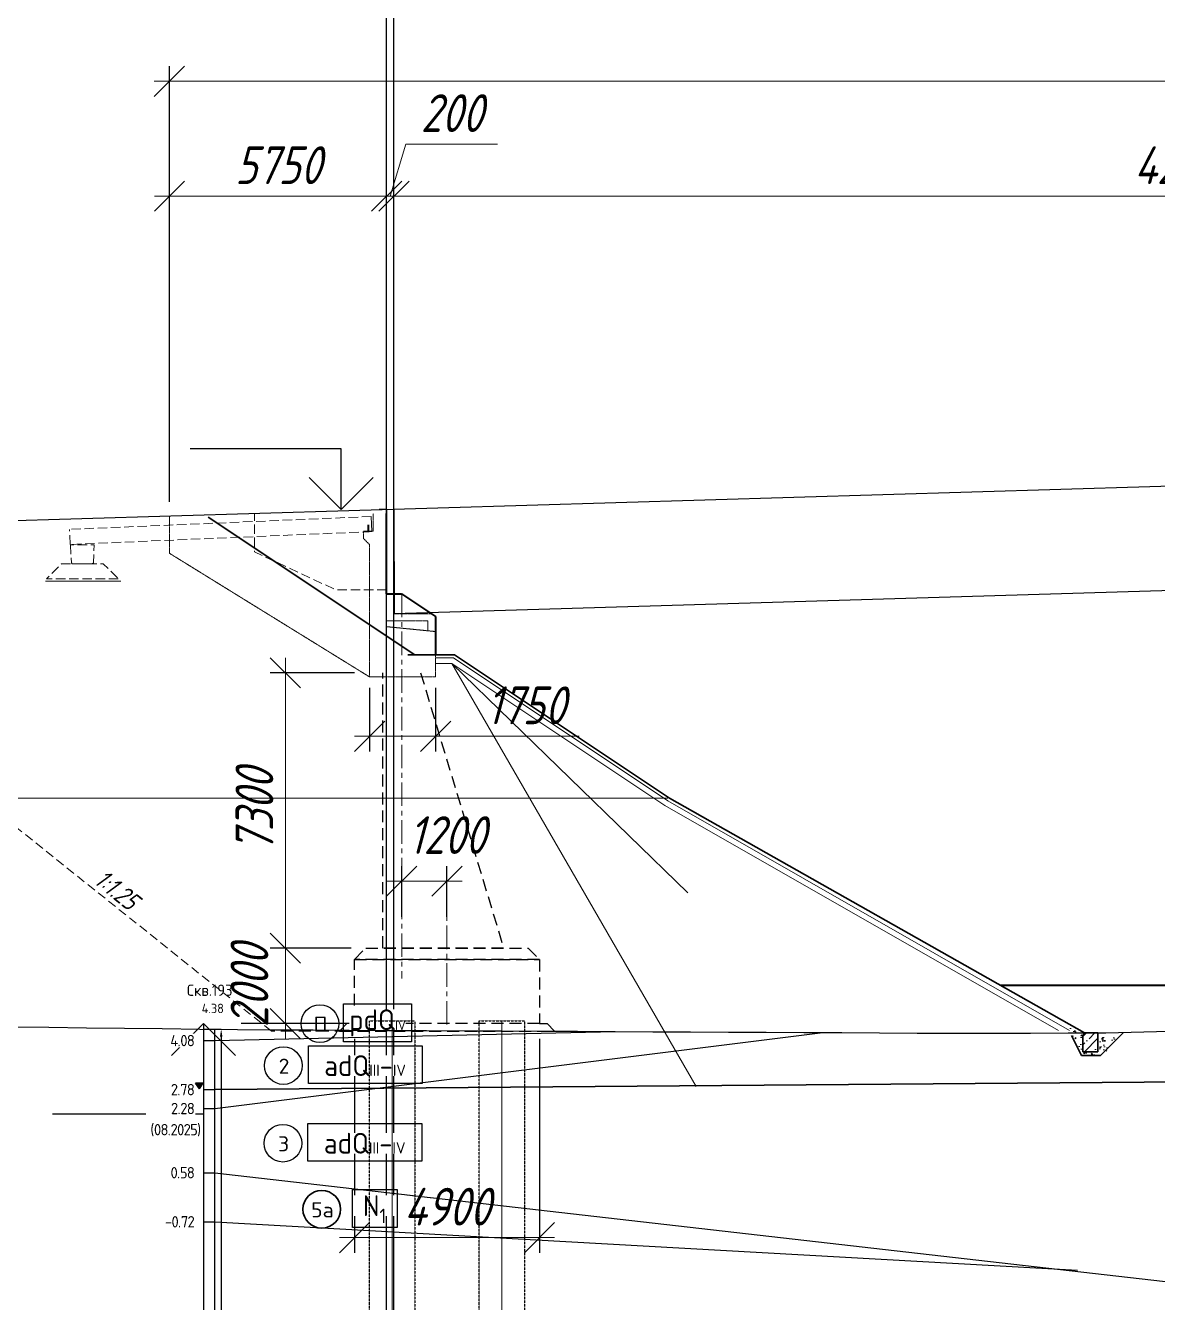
# Model space of a CAD drawing. Header units: millimetres. Extents: x 1864 to 10174863, y -4887456 to 5366151.
# Drawn here: x 8540035 to 8570016, y -2860 to 30975 of the extents above; entities that cross this region are included whole.
import ezdxf
from ezdxf.enums import TextEntityAlignment as Align

# ---------------------------------------------------------------- set-up
doc = ezdxf.new("R2018")
doc.units = ezdxf.units.MM
for name, pattern in [('DASHED', [7, 5, -2, 0]), ('HIDDEN', [9.525, 6.35, -3.175]), ('невидимая', [9.525, 6.35, -3.175]), ('осевая', [2, 1.25, -0.25, 0.25, -0.25])]:
    doc.linetypes.add(name, pattern=pattern)
for name, color, linetype, lineweight in [('(m)Невидимый контур', 4, 'HIDDEN', 18), ('01_Основные', 7, 'Continuous', 40), ('04_Невидимые', 3, 'Continuous', 13), ('1-Бетон', 106, 'Continuous', 35), ('1-Примечания', 4, 'Continuous', 25), ('1-Размеры', 1, 'Continuous', 25), ('1-Текст_3', 250, 'Continuous', 25), ('1-Штриховка', 8, 'Continuous', 9), ('S-BETN', 2, 'Continuous', 40), ('S-NASP', 52, 'Continuous', 35), ('S-OPOR-NVEL', 7, 'DASHED', 20), ('ИС 6. Штриховка', 8, 'Continuous', 5), ('ИС_TXT', 4, 'Continuous', 18), ('ИС_АРМ', 1, 'Continuous', 35), ('ИС_Основная', 7, 'Continuous', 35), ('ИС_Ось', 3, 'осевая', 18), ('ИС_ПС_Med', 7, 'Continuous', 35), ('ИС_Размер', 3, 'Continuous', 18), ('ИС_Тонкая', 3, 'Continuous', 18), ('Размеры', 3, 'Continuous', 15), ('Штриховка', 2, 'Continuous', 5)]:
    doc.layers.add(name, color=color, linetype=linetype, lineweight=lineweight)
doc.layers.add('_Defpoints', color=8, linetype='Continuous', plot=False)
doc.layers.add('Оси_Невидимые', color=5, linetype='Continuous', plot=False)
for name, color, linetype in [('geology', 250, 'Continuous'), ('Возрастные индексы', 1, 'Continuous'), ('Геология', 250, 'Continuous'), ('ИС_Невидимая', 4, 'невидимая'), ('Красный профиль', 1, 'Continuous'), ('Номера ИГЭ', 22, 'Continuous'), ('Отметки в скважинах', 7, 'Continuous'), ('Скважина', 170, 'Continuous'), ('Черный профиль', 3, 'Continuous')]:
    doc.layers.add(name, color=color, linetype=linetype)
doc.layers.add('Помощь_Невидимый', color=7, linetype='Continuous', lineweight=30, plot=False)
doc.styles.add('0', font='isocpeur.ttf', dxfattribs={"width": 0.8, "oblique": 15})
doc.styles.add('ISOCPEUR_', font='isocpeur.ttf', dxfattribs={"width": 0.8, "oblique": 15, "height": 250})
doc.styles.get("Standard").update_dxf_attribs({"font": 'arial.ttf'})
doc.styles.add('Стандарт-геология', font='romant.shx', dxfattribs={"width": 0.9, "height": 2.5})
doc.dimstyles.new('М400нов', dxfattribs={"dimscale": 400, "dimtxt": 2.5, "dimasz": 2, "dimexe": 1, "dimexo": 1, "dimgap": 0.8, "dimtad": 1, "dimdec": 0, "dimzin": 0, "dimdsep": 46, "dimtxsty": '0', "dimblk": 'OBLIQUE', "dimcen": 0.09, "dimdle": 1, "dimclrd": 256, "dimclre": 256, "dimclrt": 256, "dimadec": 4, "dimazin": 0, "dimtfac": 1, "dimtdec": 0, "dimtmove": 1, "dimatfit": 2, "dimfxl": 1, "dimtolj": 1, "dimtzin": 0, "dimlwd": -1, "dimarcsym": 0})
doc.dimstyles.new('Скважина', dxfattribs={"dimtxt": 1.2, "dimasz": 2, "dimexe": 0, "dimexo": 0, "dimgap": 0.1, "dimtad": 1, "dimjust": 2, "dimtoh": 1, "dimdec": 1, "dimlfac": 0.1, "dimrnd": 0.1, "dimzin": 0, "dimdsep": 46, "dimtxsty": 'Standard', "dimcen": 0, "dimdle": 1.5, "dimadec": 1, "dimazin": 0, "dimtfac": 1, "dimtdec": 1, "dimtofl": 0, "dimtmove": 0, "dimatfit": 3, "dimfxl": 3, "dimtolj": 1, "dimtzin": 0, "dimarcsym": 0})

# ---------------------------------------------------------------- blocks, each defined once
blk = doc.blocks.new('_OBLIQUE')
at = {"color": 0, "linetype": 'ByBlock', "lineweight": -2}
blk.add_line((0.5, 0.5), (-0.5, -0.5), dxfattribs=at)
blk = doc.blocks.new('*D640')
at = {"layer": 'Defpoints', "color": 0, "linetype": 'Continuous', "transparency": 16777216}
for p in [(8549148, 13825), (8546917, 6529), (8549035, 6529)]:
    blk.add_point(p, dxfattribs=at)
at = {"layer": 'ИС_Размер', "transparency": 16777216}
blk.add_line((8546917, 14225), (8546917, 6129), dxfattribs=at)
at = {"layer": 'ИС_Размер', "lineweight": -2, "transparency": 16777216}
for p, q in [((8548748, 13825), (8546517, 13825)), ((8548635, 6529), (8546517, 6529))]:
    blk.add_line(p, q, dxfattribs=at)
at = {"layer": 'ИС_Размер', "linetype": 'Continuous', "transparency": 16777216, "xscale": 800, "yscale": 800, "zscale": 800}
for p, rotation in [((8546917, 13825), 90), ((8546917, 6529), 270)]:
    blk.add_blockref('_OBLIQUE', p, dxfattribs=dict(at, rotation=rotation))
at = {"layer": 'ИС_Размер', "linetype": 'Continuous', "transparency": 16777216, "insert": (8546097, 10177), "char_height": 1000, "attachment_point": 5, "rotation": 90, "style": '0'}
blk.add_mtext('\\A1;7300', dxfattribs=at)
blk = doc.blocks.new('*U455')
blk.add_lwpolyline([(0, 0), (0, 200)])
at = {"layer": 'Defpoints'}
for points in [[(-9, 0), (-9, 200)], [(-8, 0), (-8, 200)], [(8, 0), (8, 200)], [(9, 0), (9, 200)]]:
    blk.add_lwpolyline(points, dxfattribs=at)
blk = doc.blocks.new('*D642')
at = {"layer": 'Defpoints', "color": 0, "linetype": 'Continuous', "transparency": 16777216}
for p in [(8549061, 6529), (8546917, 4529), (8548747, 4529)]:
    blk.add_point(p, dxfattribs=at)
at = {"layer": 'ИС_Размер', "transparency": 16777216}
blk.add_line((8546917, 6929), (8546917, 4129), dxfattribs=at)
at = {"layer": 'ИС_Размер', "lineweight": -2, "transparency": 16777216}
for p, q in [((8548661, 6529), (8546517, 6529)), ((8548347, 4529), (8546517, 4529))]:
    blk.add_line(p, q, dxfattribs=at)
at = {"layer": 'ИС_Размер', "linetype": 'Continuous', "transparency": 16777216, "xscale": 800, "yscale": 800, "zscale": 800}
for p, rotation in [((8546917, 6529), 90), ((8546917, 4529), 270)]:
    blk.add_blockref('_OBLIQUE', p, dxfattribs=dict(at, rotation=rotation))
at = {"layer": 'ИС_Размер', "linetype": 'Continuous', "transparency": 16777216, "insert": (8545965, 5529), "char_height": 1000, "attachment_point": 5, "rotation": 90, "style": '0'}
blk.add_mtext('\\A1;2000', dxfattribs=at)
blk = doc.blocks.new('*D643')
at = {"layer": 'Defpoints', "color": 0, "linetype": 'Continuous', "transparency": 16777216}
for p in [(8549998, 8305), (8549998, 6959), (8551198, 6959)]:
    blk.add_point(p, dxfattribs=at)
at = {"layer": 'ИС_Размер', "lineweight": -2, "transparency": 16777216}
for p, q in [((8549998, 7359), (8549998, 8705)), ((8551198, 7359), (8551198, 8705))]:
    blk.add_line(p, q, dxfattribs=at)
at = {"layer": 'ИС_Размер', "transparency": 16777216}
blk.add_line((8551598, 8305), (8549598, 8305), dxfattribs=at)
at = {"layer": 'ИС_Размер', "linetype": 'Continuous', "transparency": 16777216, "xscale": 800, "yscale": 800, "zscale": 800, "rotation": 180}
blk.add_blockref('_OBLIQUE', (8549998, 8305), dxfattribs=at)
at = {"layer": 'ИС_Размер', "linetype": 'Continuous', "transparency": 16777216, "xscale": 800, "yscale": 800, "zscale": 800}
blk.add_blockref('_OBLIQUE', (8551198, 8305), dxfattribs=at)
at = {"layer": 'ИС_Размер', "linetype": 'Continuous', "transparency": 16777216, "insert": (8551198, 9525), "char_height": 1000, "attachment_point": 5, "style": '0'}
blk.add_mtext('\\A1;1200', dxfattribs=at)
blk = doc.blocks.new('*U438')
at = {"layer": '1-Примечания', "linetype": 'Continuous'}
blk.add_line((0, 0), (7.5, 0), dxfattribs=at)
for points in [[(12.121, -2.121), (10, 0), (7.879, -2.121)], [(10, 0), (10, -6), (20, -6)]]:
    blk.add_lwpolyline(points, dxfattribs=at)
at = {"layer": '1-Текст_3', "lineweight": 30, "oblique": 15, "width": 0.8, "flags": 104}
blk.add_attdef('ВЫСОТА', text='', height=3, dxfattribs=at).set_placement((15.127, -3.833), align=Align.MIDDLE_CENTER)
blk.add_attdef('ПРИМЕЧАНИЕ', text='', height=3, dxfattribs=at).set_placement((15, -6.75), align=Align.TOP_CENTER)
blk = doc.blocks.new('*D641')
at = {"layer": 'Defpoints', "color": 0, "linetype": 'Continuous', "transparency": 16777216}
for p in [(8549148, 13825), (8550898, 13825), (8550898, 12143)]:
    blk.add_point(p, dxfattribs=at)
at = {"layer": 'ИС_Размер', "lineweight": -2, "transparency": 16777216}
for p, q in [((8549148, 13425), (8549148, 11743)), ((8550898, 13425), (8550898, 11743))]:
    blk.add_line(p, q, dxfattribs=at)
at = {"layer": 'ИС_Размер', "transparency": 16777216}
for p, q in [((8548748, 12143), (8551298, 12143)), ((8554698, 12143), (8550898, 12143))]:
    blk.add_line(p, q, dxfattribs=at)
at = {"layer": 'ИС_Размер', "linetype": 'Continuous', "transparency": 16777216, "xscale": 800, "yscale": 800, "zscale": 800, "rotation": 180}
blk.add_blockref('_OBLIQUE', (8549148, 12143), dxfattribs=at)
at = {"layer": 'ИС_Размер', "linetype": 'Continuous', "transparency": 16777216, "xscale": 800, "yscale": 800, "zscale": 800}
blk.add_blockref('_OBLIQUE', (8550898, 12143), dxfattribs=at)
at = {"layer": 'ИС_Размер', "linetype": 'Continuous', "transparency": 16777216, "insert": (8553284, 12963), "char_height": 1000, "attachment_point": 5, "style": '0'}
blk.add_mtext('\\A1;1750', dxfattribs=at)
blk = doc.blocks.new('*U439')
at = {"layer": '1-Примечания', "linetype": 'Continuous'}
blk.add_line((0, 0), (0.5, 0), dxfattribs=at)
for points in [[(3, 0), (3, 4), (13, 4)], [(5.121, 2.121), (3, 0), (0.879, 2.121)]]:
    blk.add_lwpolyline(points, dxfattribs=at)
at = {"layer": '1-Текст_3', "lineweight": 30, "oblique": 15, "width": 0.8, "flags": 104}
blk.add_attdef('ВЫСОТА', text='', height=3, dxfattribs=at).set_placement((8.127, 6.167), align=Align.MIDDLE_CENTER)
blk.add_attdef('ПРИМЕЧАНИЕ', text='', height=3, dxfattribs=at).set_placement((8, 3.25), align=Align.TOP_CENTER)
blk = doc.blocks.new('*D639')
at = {"layer": 'Defpoints', "color": 0, "linetype": 'Continuous', "transparency": 16777216}
for p in [(8548747, 4529), (8553647, 4528), (8553647, -1141)]:
    blk.add_point(p, dxfattribs=at)
at = {"layer": 'ИС_Размер', "lineweight": -2, "transparency": 16777216}
for p, q in [((8548747, 4129), (8548747, -1541)), ((8553647, 4128), (8553647, -1541))]:
    blk.add_line(p, q, dxfattribs=at)
at = {"layer": 'ИС_Размер', "transparency": 16777216}
blk.add_line((8548347, -1141), (8554047, -1141), dxfattribs=at)
at = {"layer": 'ИС_Размер', "linetype": 'Continuous', "transparency": 16777216, "xscale": 800, "yscale": 800, "zscale": 800, "rotation": 180}
blk.add_blockref('_OBLIQUE', (8548747, -1141), dxfattribs=at)
at = {"layer": 'ИС_Размер', "linetype": 'Continuous', "transparency": 16777216, "xscale": 800, "yscale": 800, "zscale": 800}
blk.add_blockref('_OBLIQUE', (8553647, -1141), dxfattribs=at)
at = {"layer": 'ИС_Размер', "linetype": 'Continuous', "transparency": 16777216, "insert": (8551197, -321), "char_height": 1000, "attachment_point": 5, "style": '0'}
blk.add_mtext('\\A1;4900', dxfattribs=at)
blk = doc.blocks.new('*D828')
at = {"layer": 'Defpoints', "color": 0, "linetype": 'Continuous', "transparency": 16777216}
for p in [(8591794, 26455), (8591794, 19421), (8549794, 18161)]:
    blk.add_point(p, dxfattribs=at)
at = {"layer": 'ИС_Размер', "lineweight": -2, "transparency": 16777216}
for p, q in [((8549794, 18561), (8549794, 26855)), ((8591794, 19821), (8591794, 26855))]:
    blk.add_line(p, q, dxfattribs=at)
at = {"layer": 'ИС_Размер', "transparency": 16777216}
blk.add_line((8549394, 26455), (8592194, 26455), dxfattribs=at)
at = {"layer": 'ИС_Размер', "linetype": 'Continuous', "transparency": 16777216, "xscale": 800, "yscale": 800, "zscale": 800, "rotation": 180}
blk.add_blockref('_OBLIQUE', (8549794, 26455), dxfattribs=at)
at = {"layer": 'ИС_Размер', "linetype": 'Continuous', "transparency": 16777216, "xscale": 800, "yscale": 800, "zscale": 800}
blk.add_blockref('_OBLIQUE', (8591794, 26455), dxfattribs=at)
at = {"layer": 'ИС_Размер', "linetype": 'Continuous', "transparency": 16777216, "insert": (8570794, 27275), "char_height": 1000, "attachment_point": 5, "style": '0'}
blk.add_mtext('\\A1;42000', dxfattribs=at)
blk = doc.blocks.new('окзззз')
at = {"layer": 'S-BETN'}
for p, q in [((200, 526), (200, 2656)), ((-200, 526), (-1100, -74)), ((200, 526), (-200, 526)), ((-1100, -74), (-1100, -474)), ((-1100, -474), (-1100, -1094))]:
    blk.add_line(p, q, dxfattribs=at)
at = {"layer": 'S-NASP'}
for p, q in [((4921, 2553), (-550, -1094)), ((-550, -1094), (-1550, -1094))]:
    blk.add_line(p, q, dxfattribs=at)
at = {"layer": 'S-OPOR-NVEL'}
for p, q in [((553, 2188), (553, 2653)), ((5950, 1602), (5950, 2563)), ((650, -1674), (5950, 1602)), ((200, -345), (200, 526)), ((-900, -194), (200, -194)), ((-900, -194), (-900, -454)), ((200, -344), (-1100, -474)), ((-1100, -474), (193, -345)), ((-1100, -1094), (-1100, -1674))]:
    blk.add_line(p, q, dxfattribs=at)
for points in [[(553, 2188), (803, 2188), (803, 1988), (650, 1834)], [(-1100, -1674), (650, -1674), (650, 1834)], [(-989, 0), (0, 0), (0, 526)]]:
    blk.add_lwpolyline(points, dxfattribs=at)
blk = doc.blocks.new('*D835')
at = {"layer": 'Defpoints', "color": 0, "linetype": 'Continuous', "transparency": 16777216}
for p in [(8549598, 26455), (8549794, 22584), (8549598, 18155)]:
    blk.add_point(p, dxfattribs=at)
at = {"layer": 'ИС_Размер', "transparency": 16777216}
for p, q in [((8549696, 26455), (8550110, 27835)), ((8550110, 27835), (8552538, 27835)), ((8549598, 26455), (8548798, 26455)), ((8549794, 26455), (8549598, 26455)), ((8549794, 26455), (8549598, 26455)), ((8549794, 26455), (8550594, 26455))]:
    blk.add_line(p, q, dxfattribs=at)
at = {"layer": 'ИС_Размер', "lineweight": -2, "transparency": 16777216}
for p, q in [((8549598, 18555), (8549598, 26855)), ((8549794, 22984), (8549794, 26855))]:
    blk.add_line(p, q, dxfattribs=at)
at = {"layer": 'ИС_Размер', "linetype": 'Continuous', "transparency": 16777216, "xscale": 800, "yscale": 800, "zscale": 800}
blk.add_blockref('_OBLIQUE', (8549598, 26455), dxfattribs=at)
at = {"layer": 'ИС_Размер', "linetype": 'Continuous', "transparency": 16777216, "xscale": 800, "yscale": 800, "zscale": 800, "rotation": 180}
blk.add_blockref('_OBLIQUE', (8549794, 26455), dxfattribs=at)
at = {"layer": 'ИС_Размер', "linetype": 'Continuous', "transparency": 16777216, "insert": (8551324, 28655), "char_height": 1000, "attachment_point": 5, "style": '0'}
blk.add_mtext('\\A1;200', dxfattribs=at)
blk = doc.blocks.new('*D836')
at = {"layer": 'Defpoints', "color": 0, "linetype": 'Continuous', "transparency": 16777216}
for p in [(8543849, 26455), (8543849, 18062), (8549598, 18155)]:
    blk.add_point(p, dxfattribs=at)
at = {"layer": 'ИС_Размер', "lineweight": -2, "transparency": 16777216}
for p, q in [((8543849, 18462), (8543849, 26855)), ((8549598, 18555), (8549598, 26855))]:
    blk.add_line(p, q, dxfattribs=at)
at = {"layer": 'ИС_Размер', "transparency": 16777216}
blk.add_line((8549998, 26455), (8543449, 26455), dxfattribs=at)
at = {"layer": 'ИС_Размер', "linetype": 'Continuous', "transparency": 16777216, "xscale": 800, "yscale": 800, "zscale": 800, "rotation": 180}
blk.add_blockref('_OBLIQUE', (8543849, 26455), dxfattribs=at)
at = {"layer": 'ИС_Размер', "linetype": 'Continuous', "transparency": 16777216, "xscale": 800, "yscale": 800, "zscale": 800}
blk.add_blockref('_OBLIQUE', (8549598, 26455), dxfattribs=at)
at = {"layer": 'ИС_Размер', "linetype": 'Continuous', "transparency": 16777216, "insert": (8546723, 27275), "char_height": 1000, "attachment_point": 5, "style": '0'}
blk.add_mtext('\\A1;5750', dxfattribs=at)
blk = doc.blocks.new('*D885')
at = {"layer": 'Defpoints', "color": 0, "linetype": 'Continuous', "transparency": 16777216}
for p in [(8702743, 29499), (8702743, 22370), (8543844, 17954)]:
    blk.add_point(p, dxfattribs=at)
at = {"layer": 'ИС_Размер', "lineweight": -2, "transparency": 16777216}
for p, q in [((8543844, 18354), (8543844, 29899)), ((8702743, 22770), (8702743, 29899))]:
    blk.add_line(p, q, dxfattribs=at)
at = {"layer": 'ИС_Размер', "transparency": 16777216}
blk.add_line((8543444, 29499), (8703143, 29499), dxfattribs=at)
at = {"layer": 'ИС_Размер', "linetype": 'Continuous', "transparency": 16777216, "xscale": 800, "yscale": 800, "zscale": 800, "rotation": 180}
blk.add_blockref('_OBLIQUE', (8543844, 29499), dxfattribs=at)
at = {"layer": 'ИС_Размер', "linetype": 'Continuous', "transparency": 16777216, "xscale": 800, "yscale": 800, "zscale": 800}
blk.add_blockref('_OBLIQUE', (8702743, 29499), dxfattribs=at)
at = {"layer": 'ИС_Размер', "linetype": 'Continuous', "transparency": 16777216, "insert": (8623294, 30319), "char_height": 1000, "attachment_point": 5, "style": '0'}
blk.add_mtext('\\A1;158900', dxfattribs=at)
blk = doc.blocks.new('*D1068')
at = {"layer": 'Defpoints', "color": 0, "transparency": 16777216}
for p in [(0, 90), (0, -130), (1.69, -130)]:
    blk.add_point(p, dxfattribs=at)
at = {"layer": 'Оси_Невидимые', "color": 0, "lineweight": -2, "transparency": 16777216}
for p, q in [((0, 90), (1.69, 90)), ((1.69, 88), (1.69, -128)), ((0, -130), (1.69, -130))]:
    blk.add_line(p, q, dxfattribs=at)
at = {"layer": 'Оси_Невидимые', "color": 0, "transparency": 16777216}
for points in [[(1.36, 88), (2.03, 88), (1.69, 90)], [(1.36, -128), (2.03, -128), (1.69, -130)]]:
    blk.add_solid(points, dxfattribs=at)
at = {"layer": 'Оси_Невидимые', "color": 0, "transparency": 16777216, "insert": (0.98, -126.23), "char_height": 1.2, "attachment_point": 5, "rotation": 90}
blk.add_mtext('\\A1;22.0', dxfattribs=at)
blk = doc.blocks.new('*U1065')
at = {"layer": 'Скважина'}
for p, q in [((-1.5, 0), (-1.5, -220)), ((1.5, -220), (1.5, 0)), ((-1.5, -220), (1.5, -220))]:
    blk.add_line(p, q, dxfattribs=at)
blk = doc.blocks.new('A$C7669062A')
at = {"color": 18, "true_color": 0x000000}
blk.add_circle((4.99, 4.99), 4.99, dxfattribs=at)
at = {"layer": 'Возрастные индексы', "color": 250}
blk.add_lwpolyline([(11.62, 10.2), (41.78, 10.2), (41.78, 0.2), (11.62, 0.2)], close=True, dxfattribs=at)
at = {"layer": 'Номера ИГЭ', "color": 250, "style": 'Стандарт-геология'}
blk.add_text('3', height=4, dxfattribs=at).set_placement((5.17, 4.84), align=Align.MIDDLE)
at = {"layer": 'Возрастные индексы', "color": 250, "insert": (26.64, 4.99), "char_height": 3, "width": 29.5251, "attachment_point": 5, "style": 'Стандарт-геология', "bg_fill": 3, "box_fill_scale": 1, "bg_fill_color": 256, "bg_fill_transparency": 0}
blk.add_mtext('{\\H1.833x;аdQ}III{\\H1.833x;-}IV', dxfattribs=at)
blk = doc.blocks.new('A$C41da21a2')
at = {"layer": 'Возрастные индексы', "color": 250, "insert": (1899, 499), "char_height": 300, "width": 2952.51, "attachment_point": 5, "style": 'Стандарт-геология', "bg_fill": 3, "box_fill_scale": 1, "bg_fill_color": 256, "bg_fill_transparency": 0}
blk.add_mtext('\\A1;{\\H1.833x;N\\H0.7x;\\S^ 1;}', dxfattribs=at)
at = {"color": 18, "true_color": 0x000000}
blk.add_circle((499, 499), 499, dxfattribs=at)
at = {"layer": 'Возрастные индексы', "color": 250}
blk.add_lwpolyline([(1315, 1020), (2501, 1020), (2501, 20), (1315, 20)], close=True, dxfattribs=at)
at = {"layer": 'Номера ИГЭ', "color": 250, "style": 'Стандарт-геология'}
blk.add_text('5а', height=400, dxfattribs=at).set_placement((517, 484), align=Align.MIDDLE)
blk = doc.blocks.new('*D1076')
at = {"layer": 'Defpoints', "color": 0, "transparency": 16777216}
for p in [(0, 87.01), (0, -120), (1.69, -120)]:
    blk.add_point(p, dxfattribs=at)
at = {"layer": 'Оси_Невидимые', "color": 0, "lineweight": -2, "transparency": 16777216}
for p, q in [((0, 87.01), (1.69, 87.01)), ((1.69, 85.01), (1.69, -118)), ((0, -120), (1.69, -120))]:
    blk.add_line(p, q, dxfattribs=at)
at = {"layer": 'Оси_Невидимые', "color": 0, "transparency": 16777216}
for points in [[(1.36, 85.01), (2.03, 85.01), (1.69, 87.01)], [(1.36, -118), (2.03, -118), (1.69, -120)]]:
    blk.add_solid(points, dxfattribs=at)
at = {"layer": 'Оси_Невидимые', "color": 0, "transparency": 16777216, "insert": (0.98, -116.23), "char_height": 1.2, "attachment_point": 5, "rotation": 90}
blk.add_mtext('\\A1;20.7', dxfattribs=at)
blk = doc.blocks.new('A$C2FC637E1')
at = {"layer": 'Штриховка'}
h = blk.add_hatch(color=5, dxfattribs=at)
h.dxf.hatch_style = 1
h.paths.add_polyline_path([(2, 1.5), (1, 1.5), (0, 1.5), (1, 0)])
at = {"layer": 'Геология', "color": 5}
for points in [[(1, 1.5), (0, 1.5)], [(1, 0), (1, 0), (0, 1.5)], [(2, 1.5), (1, 1.5)], [(1, 0), (2, 1.5)]]:
    blk.add_lwpolyline(points, dxfattribs=at)
blk = doc.blocks.new('A$C84e8bafe')
at = {"color": 18, "true_color": 0x000000}
blk.add_circle((499, 499), 499, dxfattribs=at)
at = {"layer": 'Возрастные индексы', "color": 250}
blk.add_lwpolyline([(1162, 1020), (4178, 1020), (4178, 20), (1162, 20)], close=True, dxfattribs=at)
at = {"layer": 'Номера ИГЭ', "color": 250, "style": 'Стандарт-геология'}
blk.add_text('2', height=400, dxfattribs=at).set_placement((517, 484), align=Align.MIDDLE)
at = {"layer": 'Возрастные индексы', "color": 250, "insert": (2664, 499), "char_height": 300, "width": 2952.51, "attachment_point": 5, "style": 'Стандарт-геология', "bg_fill": 3, "box_fill_scale": 1, "bg_fill_color": 256, "bg_fill_transparency": 0}
blk.add_mtext('{\\H1.833x;аdQ}III{\\H1.833x;-}IV', dxfattribs=at)
blk = doc.blocks.new('A$C37DD3633')
at = {"color": 18, "true_color": 0x000000}
blk.add_circle((4.96, 5), 5, dxfattribs=at)
at = {"layer": 'Возрастные индексы', "color": 250, "insert": (20.21, 5.2), "char_height": 3, "width": 15, "attachment_point": 5, "style": 'Стандарт-геология', "bg_fill": 3, "box_fill_scale": 1, "bg_fill_color": 256, "bg_fill_transparency": 0}
blk.add_mtext('{\\H1.833x;pdQ\\H0.4546x;IV}', dxfattribs=at)
at = {"layer": 'Номера ИГЭ', "color": 250, "style": 'Стандарт-геология'}
blk.add_text('П', height=4, dxfattribs=at).set_placement((5.1, 4.85), align=Align.MIDDLE)
at = {"layer": 'Возрастные индексы', "color": 250}
blk.add_lwpolyline([(11.21, 10.2), (29.24, 10.2), (29.24, 0.2), (11.21, 0.2)], close=True, dxfattribs=at)
blk = doc.blocks.new('*U1067')
at = {"layer": 'Отметки в скважинах'}
for p, q in [((-5.5, -130), (-3, -130)), ((0, -130), (2.5, -130))]:
    blk.add_line(p, q, dxfattribs=at)
at = {"layer": 'Помощь_Невидимый', "color": 5, "lineweight": -3}
for p, q in [((-5.5, -10), (-3, -10)), ((0, -130), (2.5, -130))]:
    blk.add_line(p, q, dxfattribs=at)
at = {"layer": 'Оси_Невидимые'}
dim = blk.add_aligned_dim(p1=(0, 90), p2=(0, -130), distance=1.69, dimstyle='Скважина', dxfattribs=at)
dim.commit()
dim.dimension.update_dxf_attribs({"geometry": '*D1068', "text_midpoint": (0.98, -126.23)})
at = {"layer": 'Отметки в скважинах', "lineweight": 13, "insert": (3.15, -130), "char_height": 3, "width": 7.6116, "attachment_point": 4, "style": 'Стандарт-геология', "bg_fill": 3, "box_fill_scale": 1.1, "bg_fill_color": 256, "bg_fill_transparency": 0}
blk.add_mtext('{\\T0.9;22.0}', dxfattribs=at)
blk = doc.blocks.new('*U1075')
at = {"layer": 'Отметки в скважинах'}
for p, q in [((-5.5, -120), (-3, -120)), ((0, -120), (2.5, -120))]:
    blk.add_line(p, q, dxfattribs=at)
at = {"layer": 'Помощь_Невидимый', "color": 5, "lineweight": -3}
for p, q in [((-5.5, -10), (-3, -10)), ((0, -120), (2.5, -120))]:
    blk.add_line(p, q, dxfattribs=at)
at = {"layer": 'Оси_Невидимые'}
dim = blk.add_aligned_dim(p1=(0, 87.01), p2=(0, -120), distance=1.69, dimstyle='Скважина', dxfattribs=at)
dim.commit()
dim.dimension.update_dxf_attribs({"geometry": '*D1076', "text_midpoint": (0.98, -116.23)})
at = {"layer": 'Отметки в скважинах', "lineweight": 13, "insert": (3.15, -120), "char_height": 3, "width": 7.6116, "attachment_point": 4, "style": 'Стандарт-геология', "bg_fill": 3, "box_fill_scale": 1.1, "bg_fill_color": 256, "bg_fill_transparency": 0}
blk.add_mtext('{\\T0.9;20.7}', dxfattribs=at)
blk = doc.blocks.new('нов геол')
at = {"layer": '1-Бетон', "color": 6}
blk.add_blockref('A$C41da21a2', (8505593, 414207), dxfattribs=at)
at = {"layer": 'geology'}
blk.add_blockref('A$C84e8bafe', (8504576, 418015), dxfattribs=at)
at = {"layer": 'Геология', "color": 18, "true_color": 0x000000, "xscale": 100, "yscale": 100, "zscale": 100}
blk.add_blockref('A$C7669062A', (8504566, 415958), dxfattribs=at)
at = {"layer": 'Скважина', "color": 0, "xscale": 100, "yscale": 100, "zscale": 100}
blk.add_blockref('*U1067', (8503260, 410476), dxfattribs=at)
at = {"layer": 'Скважина', "color": 0, "style": 'Стандарт-геология', "width": 0.9}
blk.add_text('Скв.193', height=300, dxfattribs=at).set_placement((8503126, 420361), align=Align.CENTER)
at = {"layer": 'Скважина', "color": 0, "lineweight": 13, "style": 'Стандарт-геология', "width": 0.9}
blk.add_text('4.38', height=250, dxfattribs=at).set_placement((8503500, 420153), align=Align.TOP_RIGHT)
at = {"layer": 'Геология', "color": 18, "true_color": 0x000000, "flags": 128}
for points in [[(8502960, 419476), (8503260, 419476)], [(8502960, 419176), (8503260, 419176)], [(8502960, 417876), (8503260, 417876)], [(8502960, 417376), (8503260, 417376)], [(8502960, 415676), (8503260, 415676)], [(8502960, 414376), (8503260, 414376)]]:
    blk.add_lwpolyline(points, dxfattribs=at)
at = {"layer": 'geology', "color": 5, "xscale": 100, "yscale": 100, "zscale": 100}
blk.add_blockref('*U1065', (8503110, 419476), dxfattribs=at)
at = {"layer": 'Скважина', "color": 0, "xscale": 100, "yscale": 100, "zscale": 100}
blk.add_blockref('*U1075', (8503260, 410776), dxfattribs=at)
at = {"layer": 'geology'}
for p, q in [((8503260, 417376), (8519365, 419390)), ((8503260, 415676), (8531811, 412403)), ((8503260, 414376), (8526110, 413091))]:
    blk.add_line(p, q, dxfattribs=at)
blk.add_lwpolyline([(8503260, 419176), (8513865, 419417)], dxfattribs=at)
at = {"layer": 'ИС_Основная', "color": 146, "linetype": 'Continuous', "true_color": 0x105689}
blk.add_line((8503260, 417876), (8531811, 418103), dxfattribs=at)
at = {"layer": 'geology', "color": 5, "insert": (8502885, 416801), "char_height": 300, "width": 1241.03, "attachment_point": 6, "style": 'Стандарт-геология', "bg_fill": 3, "box_fill_scale": 1.1, "bg_fill_color": 256, "bg_fill_transparency": 0}
blk.add_mtext('{\\T0.9;(08.2025)}', dxfattribs=at)
at = {"layer": 'Отметки в скважинах', "color": 0, "lineweight": 13, "char_height": 300, "width": 1241.03, "attachment_point": 6, "style": 'Стандарт-геология', "bg_fill": 3, "box_fill_scale": 1.1, "bg_fill_color": 256, "bg_fill_transparency": 0}
for s, insert in [('{\\T0.9;4.08}', (8502710, 419176)), ('{\\T0.9;2.28}', (8502710, 417376)), ('{\\T0.9;0.58}', (8502710, 415676)), ('{\\T0.9;-0.72}', (8502710, 414376))]:
    blk.add_mtext(s, dxfattribs=dict(at, insert=insert))
at = {"layer": 'Геология', "xscale": 100, "yscale": 100, "zscale": 100}
blk.add_blockref('A$C37DD3633', (8505548, 419126), dxfattribs=at)
at = {"layer": 'Отметки в скважинах', "color": 0, "lineweight": 13, "insert": (8502710, 417876), "char_height": 300, "width": 1241.03, "attachment_point": 6, "style": 'Стандарт-геология', "bg_fill": 3, "box_fill_scale": 1.1, "bg_fill_color": 256, "bg_fill_transparency": 0}
blk.add_mtext('{\\T0.9;2.78}', dxfattribs=at)
at = {"layer": 'geology', "xscale": 100, "yscale": 100, "zscale": 100}
blk.add_blockref('A$C2FC637E1', (8502750, 417894), dxfattribs=at)

msp = doc.modelspace()

# ---------------------------------------------------------------- hatches: boundary and pattern name
at = {"layer": '1-Штриховка'}
h = msp.add_hatch(dxfattribs=at)
h.set_pattern_fill('AR-CONC', color=256, scale=2, style=0)
h.set_pattern_definition([(50, (8530383.64, -70790.66), (364.3693, -31.8782), [38.1, -419.1]), (355, (8530383.64, -70790.66), (-70.4857, 382.1133), [30.48, -335.28]), (100.451, (8530414, -70793.32), (293.885, 350.2334), [32.38, -356.18]), (46.1842, (8530383.64, -70689.06), (542.158, -84.0847), [57.15, -628.65]), (96.6356, (8530428.8, -70696.07), (474.8085, 494.851), [48.57, -534.27]), (351.184, (8530383.64, -70689.06), (474.8092, 494.8502), [45.72, -502.92]), (21, (8530434.44, -70714.46), (303.2298, -204.531), [38.1, -419.1]), (326, (8530434.44, -70714.46), (123.604, 368.376), [30.48, -335.28]), (71.4514, (8530459.7, -70731.5), (426.833, 163.8457), [32.38, -356.18]), (37.5, (8530383.64, -70790.66), (6.1772, 169.11008), [0, -331.216, 0, -340.36, 0, -336.55]), (7.5, (8530383.64, -70790.66), (133.63933, 200.36115), [0, -194.056, 0, -323.596, 0, -128.27]), (327.5, (8530270.36, -70790.66), (271.1812, -11.45749), [0, -127, 0, -396.24, 0, -525.78]), (317.5, (8530219.56, -70790.66), (296.25836, 50.853), [0, -165.1, 0, -263.144, 0, -373.38])])
h.paths.add_polyline_path([(8568006.5, 4325.8), (8568081, 4281.9), (8568390.2, 4281.9)], flags=17)
h.paths.add_polyline_path([(8568971.3, 4149.8), (8568440.5, 4228.5), (8568440.5, 3781.9), (8568040.5, 3781.9), (8568040.5, 4213), (8567616.4, 4462.4), (8568005.6, 3684.1), (8568505.6, 3684.1)])
at = {"layer": 'ИС 6. Штриховка'}
h = msp.add_hatch(dxfattribs=at)
h.set_pattern_fill('ANSI35', color=256, scale=50)
h.set_pattern_definition([(45, (7974496.7, -218021.54), (-224.5064, 224.5064), []), (45, (7974721.2, -218021.54), (-224.5064, 224.5064), [396.875, -79.375, 0, -79.375])])
h.paths.add_polyline_path([(8568440.5, 4281.9), (8568081, 4281.9), (8568040.5, 4213), (8568040.5, 3781.9), (8568440.5, 3781.9)])

# ---------------------------------------------------------------- linework, layer by layer
at = {"layer": '(m)Невидимый контур', "color": 3, "ltscale": 37}
msp.add_line((8546547.3, 4328.6), (8530083.7, 17487.3), dxfattribs=at)
at = {"color": 251, "linetype": 'Continuous'}
msp.add_line((8568674, 3801.5), (8568648.5, 3827), dxfattribs=at)
at = {"layer": '01_Основные', "color": 146, "linetype": 'Continuous', "true_color": 0x105689}
msp.add_line((8652863, 5540), (8565857.3, 5540), dxfattribs=at)
at = {"layer": '04_Невидимые', "color": 4, "linetype": 'DASHED', "ltscale": 50, "flags": 128}
for points in [[(8549191.4, 17964.9), (8541208.4, 17625.7)], [(8549598.1, 16025.4), (8548248.3, 16025.4), (8546099.3, 17025.7), (8546098.7, 18050.5)], [(8541215.6, 17224.8), (8541198.6, 17625.2)], [(8549208.4, 17565.3), (8541225.4, 17226)], [(8541225.4, 17226), (8541225.4, 17216)]]:
    msp.add_lwpolyline(points, dxfattribs=at)
at = {"layer": '04_Невидимые', "color": 4, "linetype": 'DASHED', "ltscale": 500, "flags": 128}
msp.add_lwpolyline([(8549208.4, 17564.5), (8549191.4, 17964.9)], dxfattribs=at)
msp.add_lwpolyline([(8549208.4, 17564.5), (8549191.4, 17964.9)], dxfattribs=at)
at = {"layer": '04_Невидимые', "color": 4, "linetype": 'DASHED', "ltscale": 50, "flags": 128}
for points in [[(8541225.4, 17216), (8541249.4, 16736), (8541270.4, 16716), (8541810.4, 16716), (8541831.4, 16736), (8541855.4, 17216)], [(8542490.4, 16316), (8540590.4, 16316), (8540990.4, 16716), (8542090.4, 16716)]]:
    msp.add_lwpolyline(points, close=True, dxfattribs=at)
at = {"layer": '1-Бетон', "color": 1}
msp.add_lwpolyline([(8550893.8, 14297.6), (8551393.5, 14297.6), (8557089.1, 10500.5), (8568081, 4281.9)], dxfattribs=at)
at = {"layer": '_Defpoints'}
for p in [(8549593.8, 19000.1), (8549793.8, 19000.1)]:
    msp.add_xline(p, (0, 1), dxfattribs=at)
at = {"layer": 'ИС_TXT', "color": 5, "ltscale": 0.05}
msp.add_line((8542559.7, 16252.5, 999), (8540559.7, 16252.5, 999), dxfattribs=at)
at = {"layer": 'ИС_Невидимая', "ltscale": 50}
for points in [[(8550497.8, 13825.1), (8552697.5, 6528.6), (8549497.5, 6528.6), (8549498, 13825.1)], [(8548747.3, 4528.6), (8548547.3, 4528.6), (8548347.3, 4328.6)], [(8548747.3, 4528.6), (8548547.3, 4528.6), (8548347.3, 4328.6)], [(8553648.3, 4528.6), (8553848.3, 4528.6), (8554048.3, 4328.6)], [(8553648.3, 4528.6), (8553848.3, 4528.6), (8554048.3, 4328.6)], [(8548547.3, 4328.6), (8546547.3, 4328.6)], [(8548347.3, 4328.6), (8554048.3, 4328.6)], [(8548347.3, 4328.6), (8554048.3, 4328.6)]]:
    msp.add_lwpolyline(points, dxfattribs=at)
for points in [[(8553647.7, 6228.6), (8548747.6, 6228.6), (8549047.3, 6528.6), (8553347.7, 6528.6)], [(8553647.3, 4528.6), (8548747.3, 4528.6), (8548747.6, 6228.6), (8553647.7, 6228.6)]]:
    msp.add_lwpolyline(points, close=True, dxfattribs=at)
at = {"layer": 'ИС_Основная'}
for points in [[(8549598.1, 16025.5), (8549598.1, 18155.4)], [(8557089.1, 10500.5), (8551393.5, 14297.6), (8550163.4, 14297.6)]]:
    msp.add_lwpolyline(points, dxfattribs=at)
at = {"layer": 'ИС_Ось', "ltscale": 500}
for points in [[(8549998.3, 15920.1), (8549998.3, 5720)], [(8551197.8, 4503.1), (8551197.8, 7506.1)]]:
    msp.add_lwpolyline(points, dxfattribs=at)
at = {"layer": 'ИС_ПС_Med'}
for p, q in [((8568005.6, 3684.1), (8567742.4, 4210.6)), ((8568081, 4281.9), (8568040.5, 4213)), ((8568040.5, 4213), (8568040.5, 3781.9)), ((8568440.5, 4281.9), (8568081, 4281.9)), ((8568440.5, 3781.9), (8568440.5, 4281.9)), ((8569106.1, 4284.6), (8568505.6, 3684.1)), ((8568040.5, 3781.9), (8568440.5, 3781.9)), ((8568005.6, 3684.1), (8568505.6, 3684.1))]:
    msp.add_line(p, q, dxfattribs=at)
at = {"layer": 'ИС_Тонкая'}
for q in [(8557578.7, 7997.5), (8557797.7, 2862.9)]:
    msp.add_line((8551323.9, 14067.6), q, dxfattribs=at)
for points in [[(8557047, 10432.4), (8551369.3, 14217.6), (8550893.5, 14217.6)], [(8556968.1, 10304.8), (8551323.9, 14067.6), (8550893.5, 14067.6)], [(8557043.7, 10500.5), (8523470, 10500.5)], [(8567394.5, 4346.9), (8556968.1, 10304.8)], [(8567690.7, 4350.4), (8557047, 10432.4)]]:
    msp.add_lwpolyline(points, dxfattribs=at)
at = {"layer": 'Красный профиль', "linetype": 'Continuous', "flags": 128}
for points in [[(8532085.1, 17630.1), (8687680.4, 22297.9)], [(8549797.1, 15391.4), (8687680.4, 19527.9)], [(8549793.8, 18161.3), (8549797.1, 15391.4)]]:
    msp.add_lwpolyline(points, dxfattribs=at)
at = {"layer": 'Черный профиль', "linetype": 'Continuous', "flags": 128}
msp.add_lwpolyline([(8539652.2, 4445.3), (8540652.2, 4431.2), (8541652.2, 4419.4), (8542652.2, 4407.7), (8543652.2, 4396), (8544652.2, 4384.2), (8545652.2, 4372.5), (8546652.2, 4365.2), (8547652.2, 4360.1), (8548652.2, 4355.1), (8549652.2, 4350.1), (8550652.2, 4345.1), (8551652.2, 4340), (8552652.2, 4335), (8553652.2, 4330), (8554652.2, 4325), (8555652.2, 4319.9), (8556652.2, 4314.9), (8557652.2, 4309.9), (8558652.2, 4304.9), (8559652.2, 4299.9), (8560652.2, 4294.8), (8561652.2, 4289.8), (8562652.2, 4284.8), (8563652.2, 4279.8), (8564652.2, 4275.3), (8565652.2, 4276.6), (8566652.2, 4278.3), (8567652.2, 4280.6), (8568652.2, 4283.7), (8569652.2, 4311.7), (8570652.2, 4342)], dxfattribs=at)

# ---------------------------------------------------------------- block references
at = {"layer": '1-Бетон', "xscale": -1}
msp.add_blockref('окзззз', (8549793.8, 15391.3), dxfattribs=at)
at = {"layer": '1-Размеры', "transparency": 33554687}
ref = msp.add_blockref('*U439', (8549598.1, 18155.4), dxfattribs=dict(at, xscale=-399.9999999999999, yscale=399.9999999999999, zscale=399.9999999999999, rotation=359.999718071565))
lines = msp.add_mtext('\\W0.8000;18.16', dxfattribs={"layer": '1-Текст_3', "insert": (8546347.5, 20622.4), "char_height": 2.5, "attachment_point": 1, "rotation": 359.99972, "bg_fill": 3, "box_fill_scale": 1, "bg_fill_color": 256, "bg_fill_transparency": 0})
ref.add_attrib('ВЫСОТА', '', (8546347.5, 20622.4)).embed_mtext(lines)
lines = msp.add_mtext('\\W0.8000;', dxfattribs={"layer": '1-Текст_3', "insert": (8546398.1, 19455.5), "char_height": 2.5, "attachment_point": 1, "rotation": 359.99972, "bg_fill": 3, "box_fill_scale": 1, "bg_fill_color": 256, "bg_fill_transparency": 0})
ref.add_attrib('ПРИМЕЧАНИЕ', '', (8546398.1, 19455.5)).embed_mtext(lines)
ref = msp.add_blockref('*U438', (8548747.3, 4528.6), dxfattribs=dict(at, xscale=-399.9999999999998, yscale=399.9999999999998, zscale=399.9999999999998, rotation=359.999718071565))
lines = msp.add_mtext('\\W0.8000;4.53', dxfattribs={"layer": '1-Текст_3', "insert": (8542696.6, 2995.5), "char_height": 2.5, "attachment_point": 1, "rotation": 359.99972, "bg_fill": 3, "box_fill_scale": 1, "bg_fill_color": 256, "bg_fill_transparency": 0})
ref.add_attrib('ВЫСОТА', '', (8542696.6, 2995.5)).embed_mtext(lines)
lines = msp.add_mtext('\\W0.8000;', dxfattribs={"layer": '1-Текст_3', "insert": (8542747.3, 1828.6), "char_height": 2.5, "attachment_point": 1, "rotation": 359.99972, "bg_fill": 3, "box_fill_scale": 1, "bg_fill_color": 256, "bg_fill_transparency": 0})
ref.add_attrib('ПРИМЕЧАНИЕ', '', (8542747.3, 1828.6)).embed_mtext(lines)
at = {"layer": 'ИС_АРМ', "xscale": -1}
msp.add_blockref('*U455', (8549119.8, 17547.2), dxfattribs=at)

# ---------------------------------------------------------------- texts
at = {"layer": 'Размеры', "color": 3, "insert": (8543079.7, 7891.1), "char_height": 500, "attachment_point": 3, "rotation": 321.10563, "style": 'ISOCPEUR_'}
msp.add_mtext('1:1.25', dxfattribs=at)

# ---------------------------------------------------------------- dimensions: what is measured, and where the dimension line sits
at = {"layer": 'ИС_Размер', "linetype": 'Continuous'}
for base, p1, p2, picture, middle in [((8702743.4, 29498.9), (8543844.3, 17954.1), (8702743.4, 22370.5), '*D885', (8623293.8, 30318.9)), ((8591793.8, 26454.6), (8549793.8, 18161.3), (8591793.8, 19421.3), '*D828', (8570793.8, 27274.6))]:
    dim = msp.add_linear_dim(base=base, p1=p1, p2=p2, dimstyle='М400нов', override={"dimrnd": 10}, dxfattribs=at)
    dim.commit()
    dim.dimension.update_dxf_attribs({"geometry": picture, "text_midpoint": middle})
for base, p1, p2, angle, override, picture, middle in [((8549598.1, 26454.6), (8549793.8, 22583.7), (8549598.1, 18155.4), 180, {"dimrnd": 10}, '*D835', (8550430, 28654.6)), ((8543848.5659, 26454.6219), (8549598.1038, 18155.4452), (8543848.5659, 18062.2484), 180, {"dimrnd": 10}, '*D836', (8546723.3349, 27274.6219)), ((8546916.5154, 6528.5671), (8549148.1038, 13825.1355), (8549035.0798, 6528.5671), 90, {"dimrnd": 100}, '*D640', (8546096.5154, 10176.8513))]:
    dim = msp.add_linear_dim(base=base, p1=p1, p2=p2, angle=angle, dimstyle='М400нов', override=override, dxfattribs=at)
    dim.commit()
    dim.dimension.update_dxf_attribs({"geometry": picture, "text_midpoint": middle})
dim = msp.add_linear_dim(base=(8550898.1, 12143.1), p1=(8549148.1, 13825.1), p2=(8550898.1, 13825.1), dimstyle='М400нов', dxfattribs=at)
dim.commit()
dim.dimension.update_dxf_attribs({"geometry": '*D641', "text_midpoint": (8553284.2, 12143.1), "dimtype": 160})
dim = msp.add_linear_dim(base=(8549998.3198, 8305.1541), p1=(8551197.7725, 6958.6852), p2=(8549998.3198, 6958.6852), dimstyle='М400нов', override={"dimrnd": 10}, dxfattribs=at)
dim.commit()
dim.dimension.update_dxf_attribs({"geometry": '*D643', "text_midpoint": (8551197.7725, 8705.1541), "dimtype": 160})
dim = msp.add_linear_dim(base=(8546916.5, 4528.6), p1=(8549060.9, 6528.6), p2=(8548747.3, 4528.6), angle=90, dimstyle='М400нов', dxfattribs=at)
dim.commit()
dim.dimension.update_dxf_attribs({"geometry": '*D642', "text_midpoint": (8546785, 5528.6), "dimtype": 160})
dim = msp.add_linear_dim(base=(8553647.3, -1141.3), p1=(8548747.3, 4528.6), p2=(8553647.3, 4527.5), dimstyle='М400нов', dxfattribs=at)
dim.commit()
dim.dimension.update_dxf_attribs({"geometry": '*D639', "text_midpoint": (8551197.3, -321.3)})

# ---------------------------------------------------------------- next in the draw order: block references
at = {"layer": '1-Бетон'}
msp.add_blockref('нов геол', (41788.4, -415097.2), dxfattribs=at)

# ---------------------------------------------------------------- next in the draw order: linework, layer by layer
at = {"layer": 'ИС_Невидимая', "ltscale": 0.3}
for points in [[(8549147.8, -16471.4), (8549147.8, 4603.1), (8550347.8, 4603.1), (8550347.8, -16471.4), (8549147.8, -16471.4)], [(8552047.8, -16471.4), (8552047.8, 4603.1), (8553247.8, 4603.1), (8553247.8, -16471.4), (8552047.8, -16471.4)]]:
    msp.add_lwpolyline(points, dxfattribs=at)
at = {"layer": 'ИС_Ось'}
for p, q in [((8549747.8, 4603.1), (8549747.8, -16471.4)), ((8552647.8, 4603.1), (8552647.8, -16471.4))]:
    msp.add_line(p, q, dxfattribs=at)

doc.saveas('drawing.dxf')
